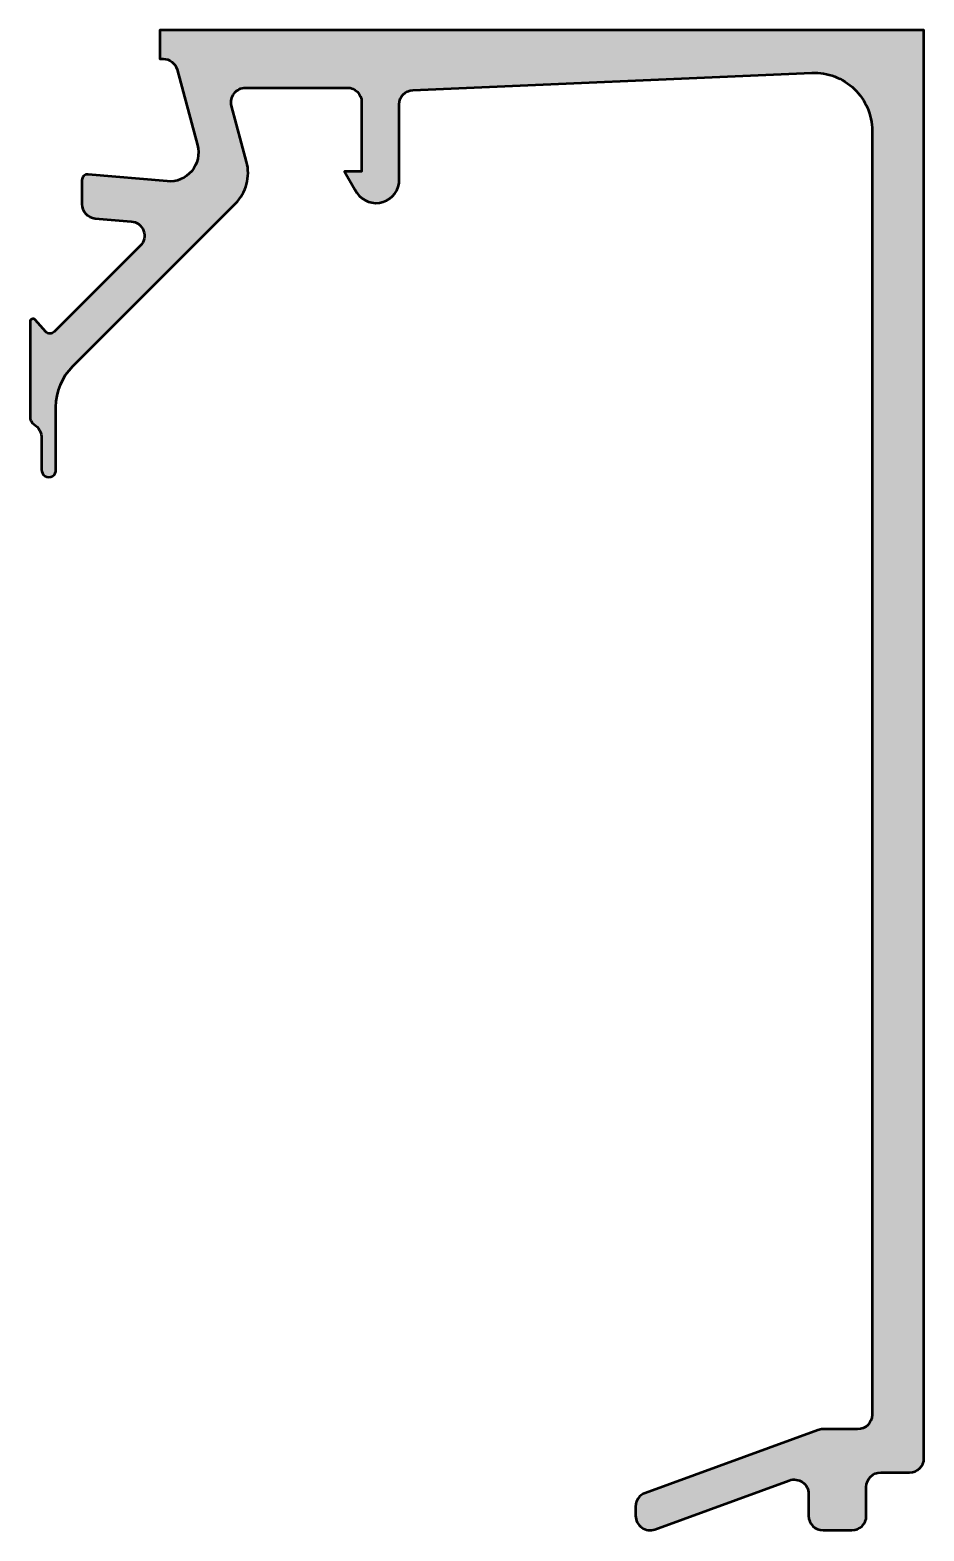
# Model space of a CAD drawing. Extents: x -4 to 27, y -52 to 0.
import ezdxf

# ---------------------------------------------------------------- set-up
doc = ezdxf.new("R2010")
doc.units = 0
doc.layers.add('0S-Alu contour', color=7, linetype='Continuous', lineweight=50)
doc.layers.add('0S-Alu hatch', color=252, linetype='Continuous', lineweight=25)

# ---------------------------------------------------------------- blocks, each defined once
blk = doc.blocks.new('174140__3653AEF3_AF00_440E_BF69_6161E81545DB_')
at = {"layer": '0S-Alu hatch'}
h = blk.add_hatch(color=256, dxfattribs=at)
edge = h.paths.add_edge_path()
edge.add_ellipse((0.6163363064451423, -1.500000000000134), major_axis=(-0.4999999999999356, 0), ratio=1, start_angle=195.1087108928806, end_angle=270.00000000000125, ccw=False)
edge.add_line((1.099052813565545, -1.369674354966576), (1.806310892105155, -3.989305734634541))
edge.add_ellipse((0.840383247346736, -4.248128392051719), major_axis=(-1.000002691446896, 0), ratio=1, start_angle=84.99991221832039, end_angle=195.0001729510573, ccw=False)
edge.add_line((0.75322574377071, -5.244325637817552), (-1.982380199914135, -5.002422972676981))
edge.add_arc((-1.999996948242058, -5.201645587302883), 0.200000000000075, 84.94662429487767, 180)
edge.add_line((-2.199996948242133, -5.201645587302863), (-2.199996948242191, -6.030929565429914))
edge.add_arc((-1.70000036597022, -6.030928096721941), 0.4999965822741278, 180.0001683038858, 265.0002310809128)
edge.add_line((-1.743575930595231, -6.529022216797073), (-0.4884560108184282, -6.632524967193774))
edge.add_ellipse((-0.5320211618931343, -7.130615319408496), major_axis=(-0.4999919212922829, 0), ratio=1, start_angle=134.9999535198058, end_angle=265.00138223494633, ccw=False)
edge.add_line((-0.1784737706183279, -7.484163284301985), (-3.163613846281638, -10.46365314580006))
edge.add_ellipse((-3.30490117256742, -10.3220978865159), major_axis=(-0.1999999999999775, 0), ratio=1, start_angle=42.14404596601332, end_angle=134.9457244906154, ccw=False)
edge.add_line((-3.453193219216249, -10.4562972490356), (-3.825853976675549, -10.04450224947862))
edge.add_arc((-3.89999999999993, -10.11160193073846), 0.0999999999999599, 42.14404596602417, 180)
edge.add_line((-3.99999999999989, -10.11160193073848), (-4.000000000000003, -13.40979135653049))
edge.add_arc((-3.699999996456849, -13.40979135668927), 0.3000000035431536, 180, 236.249341727078)
edge.add_ellipse((-4.200025705845241, -14.1581478801054), major_axis=(-0.6000351048636853, 0), ratio=1, start_angle=180.0017788664349, end_angle=236.2511336336666, ccw=False)
edge.add_line((-3.599990601270749, -14.15812925076991), (-3.599990844726509, -15.23031616210957))
edge.add_arc((-3.34999847412104, -15.24584898042192), 0.2504744573917001, 176.4446021657049, 363.5553978342951)
edge.add_line((-3.100006103515571, -15.23031616210957), (-3.100006103515628, -13.0669219977934))
edge.add_ellipse((-1.100006103515251, -13.06692199779347), major_axis=(-2.000000000000376, 0), ratio=1, start_angle=314.999999999998, end_angle=360, ccw=False)
edge.add_line((-2.514219665888563, -11.65270843542006), (3.120910644531361, -6.017578125000142))
edge.add_arc((2.060265092422768, -4.956903243555236), 1.500000063778633, 314.9992078296329, 374.9997963382549)
edge.add_line((3.509155273437553, -4.568679809570568), (2.989532470703121, -2.629425048828352))
edge.add_ellipse((3.472513363562801, -2.500016988129865), major_axis=(-0.5000169887526593, 0), ratio=1, start_angle=-89.99713986408472, end_angle=14.999304964612122, ccw=False)
edge.add_line((3.472488403320365, -2.000000000000198), (4.999999996774473, -2.000000000000198))
edge.add_line((4.999999996774473, -2.000000000000198), (6.999970436096301, -1.999995589256485))
edge.add_ellipse((6.99997057834196, -2.499992585991527), major_axis=(-0.4999969967350621, 0), ratio=1, start_angle=179.9997787935257, end_angle=270.00001630024974, ccw=False)
edge.add_line((7.499967575073296, -2.499994516372737), (7.499969482421928, -4.899989128112991))
edge.add_line((7.499969482421928, -4.899989128112991), (6.899969100952144, -4.899989604950178))
edge.add_line((6.899969100952144, -4.899989604950178), (7.268589973449646, -5.531194686889676))
edge.add_arc((8.00088721136267, -5.188209733715114), 0.8086395505781302, 205.0969112045488, 351.1806121289199)
edge.add_line((8.799965858459528, -5.312190532684384), (8.799965858459355, -2.580054556739298))
edge.add_ellipse((9.299965858459553, -2.580054556739473), major_axis=(-0.5000000000001972, 0), ratio=1, start_angle=272.45183186206316, end_angle=360, ccw=False)
edge.add_line((9.278576118658801, -2.080512287225217), (23.11437809829124, -1.488081531425848))
edge.add_ellipse((23.1999370574951, -3.486250609481994), major_axis=(-1.999999999999949, 0), ratio=1, start_angle=180, end_angle=272.4518318620887, ccw=False)
edge.add_line((25.19993705749504, -3.486250609481999), (25.1999370574951, -48.00000762939456))
edge.add_ellipse((24.69993705749514, -48.00000762939454), major_axis=(-0.4999999999999574, 0), ratio=1, start_angle=90.00000000000159, end_angle=180, ccw=False)
edge.add_line((24.69993705749516, -48.5000076293945), (23.49012717601897, -48.50000762939453))
edge.add_arc((23.49012717601861, -49.00000762939828), 0.5000000000037446, 89.99999999995848, 110.0102537747059)
edge.add_line((23.31903302239726, -48.5301919308522), (17.32886388470939, -50.71164930197756))
edge.add_arc((17.49995803833017, -51.18146500051989), 0.5000000000000318, 110.0102537747916, 180)
edge.add_line((16.99995803833013, -51.18146500052029), (16.99995803832984, -51.50027465820357))
edge.add_arc((17.50026611756204, -51.50006421395116), 0.5003081234917087, 180.0241002839496, 289.9581781240926)
edge.add_line((17.67103836211509, -51.97032484266901), (22.32888256111994, -50.27395689177914))
edge.add_ellipse((22.49952877982776, -50.74437807384867), major_axis=(-0.5004160474035294, 0), ratio=1, start_angle=180.0429106878718, end_angle=289.93834057386607, ccw=False)
edge.add_line((22.99994468688954, -50.74400329589832), (22.99994468688959, -51.50000000000005))
edge.add_arc((23.49995244624, -51.49999224064962), 0.5000077594106167, 180.0008891416169, 269.9991108577444)
edge.add_line((23.49994468688965, -52.00000000000002), (24.49994277954107, -52.00000000000002))
edge.add_arc((24.4999373341702, -51.49999646199498), 0.5000035380346981, 270.0006239891222, 359.9995945770639)
edge.add_line((24.99994087219238, -51.50000000000003), (24.99994087219238, -50.50000381469721))
edge.add_ellipse((25.49993890916868, -50.50000185167359), major_axis=(-0.4999980369801472, 0), ratio=1, start_angle=-90.00022494682338, end_angle=0.0002249462687018422, ccw=False)
edge.add_line((25.49994087219233, -50.00000381469729), (26.49993896484369, -50.00000381469729))
edge.add_arc((26.49993120695232, -49.49999796414623), 0.5000058506112465, 270.0008889784649, 359.9993295875973)
edge.add_line((26.99993705752934, -49.5000038146635), (26.99993705749506, 2.84e-14))
edge.add_line((26.99993705749506, 2.84e-14), (0.500015258789059, 0))
edge.add_line((0.500015258789059, 0), (0.5000152587891158, -1.000000000000198))
edge.add_line((0.5000152587891158, -1.000000000000198), (0.6163363064451312, -1.000000000000198))
at = {"layer": '0S-Alu contour', "color": 7}
for points in [[(26.99993705752934, -49.5000038146635), (26.99993705749506, 2.84e-14), (0.500015258789059, 0), (0.5000152587891158, -1.000000000000198), (0.6163363064451312, -1.000000000000198)], [(1.099052813565545, -1.369674354966576), (1.806310892105155, -3.989305734634541)], [(9.278576118658801, -2.080512287225217), (23.11437809829124, -1.488081531425848)], [(3.472488403320365, -2.000000000000198), (4.999999996774473, -2.000000000000198), (6.999970436096301, -1.999995589256485)], [(7.499967575073296, -2.499994516372737), (7.499969482421928, -4.899989128112991), (6.899969100952144, -4.899989604950178), (7.268589973449646, -5.531194686889676)], [(8.799965858459528, -5.312190532684384), (8.799965858459355, -2.580054556739298)], [(3.509155273437553, -4.568679809570568), (2.989532470703121, -2.629425048828352)], [(25.19993705749504, -3.486250609481999), (25.1999370574951, -48.00000762939456)], [(-2.199996948242133, -5.201645587302863), (-2.199996948242191, -6.030929565429914)], [(0.75322574377071, -5.244325637817552), (-1.982380199914135, -5.002422972676981)], [(-2.514219665888563, -11.65270843542006), (3.12091064453136, -6.017578125000142)], [(-1.743575930595231, -6.529022216797073), (-0.4884560108184282, -6.632524967193774)], [(-0.1784737706183279, -7.484163284301985), (-3.163613846281638, -10.46365314580006)], [(-3.99999999999989, -10.11160193073848), (-4.000000000000003, -13.40979135653049)], [(-3.453193219216249, -10.4562972490356), (-3.825853976675549, -10.04450224947862)], [(-3.100006103515571, -15.23031616210957), (-3.100006103515628, -13.0669219977934)], [(-3.599990601270749, -14.15812925076991), (-3.599990844726509, -15.23031616210957)], [(23.31903302239726, -48.5301919308522), (17.32886388470939, -50.71164930197756)], [(24.69993705749516, -48.5000076293945), (23.49012717601897, -48.50000762939453)], [(17.67103836211509, -51.97032484266901), (22.32888256111994, -50.27395689177914)], [(25.49994087219233, -50.00000381469729), (26.49993896484369, -50.00000381469729)], [(22.99994468688954, -50.74400329589832), (22.99994468688959, -51.50000000000005)], [(24.99994087219238, -51.50000000000003), (24.99994087219238, -50.50000381469721)], [(16.99995803833013, -51.18146500052029), (16.99995803832984, -51.50027465820357)], [(23.49994468688965, -52.00000000000002), (24.49994277954107, -52.00000000000002)]]:
    blk.add_lwpolyline(points, dxfattribs=at)
at = {"layer": '0S-Alu contour', "color": 7, "extrusion": (0, 0, -1)}
for centre, radius, start, end in [((-0.6163363064451423, -1.500000000000134), 0.4999999999999356, 89.99999999999872, 164.8912891071194), ((-23.1999370574951, -3.486250609481994), 1.999999999999949, 87.54816813791133, 180), ((-3.472513363562801, -2.500016988129865), 0.5000169887526593, 345.0006950353879, 89.99713986408472), ((-6.99997057834196, -2.499992585991527), 0.4999969967350621, 89.99998369975029, 180.0002212064744), ((-9.299965858459553, -2.580054556739473), 0.5000000000001972, 0, 87.54816813793683), ((-0.840383247346736, -4.248128392051719), 1.000002691446896, 164.9998270489427, 275.0000877816797), ((0.5320211618931343, -7.130615319408496), 0.4999919212922829, 94.99861776505365, 225.0000464801942), ((3.30490117256742, -10.3220978865159), 0.1999999999999775, 225.0542755093847, 317.8559540339867), ((1.100006103515251, -13.06692199779347), 2.000000000000376, 0, 45.00000000000198), ((4.200025705845241, -14.1581478801054), 0.6000351048636853, 123.7488663663334, 179.9982211335651), ((-24.69993705749514, -48.00000762939454), 0.4999999999999574, 180, 269.9999999999984), ((-22.49952877982776, -50.74437807384867), 0.5004160474035294, 70.06165942613394, 179.9570893121282), ((-25.49993890916868, -50.50000185167359), 0.4999980369801472, 359.9997750537313, 90.00022494682354)]:
    blk.add_arc(centre, radius, start, end, dxfattribs=at)
at = {"layer": '0S-Alu contour', "color": 7}
for centre, radius, start, end in [((2.060265092422768, -4.956903243555236), 1.500000063778633, 314.9992078296329, 14.9997963382549), ((-1.999996948242058, -5.201645587302883), 0.200000000000075, 84.94662429487767, 180), ((8.00088721136267, -5.188209733715114), 0.8086395505781302, 205.0969112045488, 351.1806121289199), ((-1.70000036597022, -6.030928096721941), 0.4999965822741278, 180.0001683038858, 265.0002310809128), ((-3.89999999999993, -10.11160193073846), 0.0999999999999599, 42.14404596602417, 180), ((-3.699999996456849, -13.40979135668927), 0.3000000035431536, 180, 236.249341727078), ((-3.34999847412104, -15.24584898042192), 0.2504744573917001, 176.4446021657049, 3.555397834295123), ((23.49012717601861, -49.00000762939828), 0.5000000000037446, 89.99999999995848, 110.0102537747059), ((26.49993120695232, -49.49999796414623), 0.5000058506112465, 270.0008889784649, 359.9993295875973), ((17.49995803833017, -51.18146500051989), 0.5000000000000318, 110.0102537747916, 180), ((17.50026611756204, -51.50006421395116), 0.5003081234917087, 180.0241002839496, 289.9581781240926), ((23.49995244624, -51.49999224064962), 0.5000077594106167, 180.0008891416169, 269.9991108577444), ((24.4999373341702, -51.49999646199498), 0.5000035380346981, 270.0006239891222, 359.9995945770639)]:
    blk.add_arc(centre, radius, start, end, dxfattribs=at)
blk = doc.blocks.new('174140__8EF08C2D_F6C1_421E_850F_9E0933ED5259_')
at = {"layer": '0S-Alu contour', "color": 7}
blk.add_blockref('174140__3653AEF3_AF00_440E_BF69_6161E81545DB_', (0, 0), dxfattribs=at)

msp = doc.modelspace()

# ---------------------------------------------------------------- block references
at = {"layer": '0S-Alu contour', "color": 7}
msp.add_blockref('174140__8EF08C2D_F6C1_421E_850F_9E0933ED5259_', (0, 0), dxfattribs=at)

doc.saveas('drawing.dxf')
